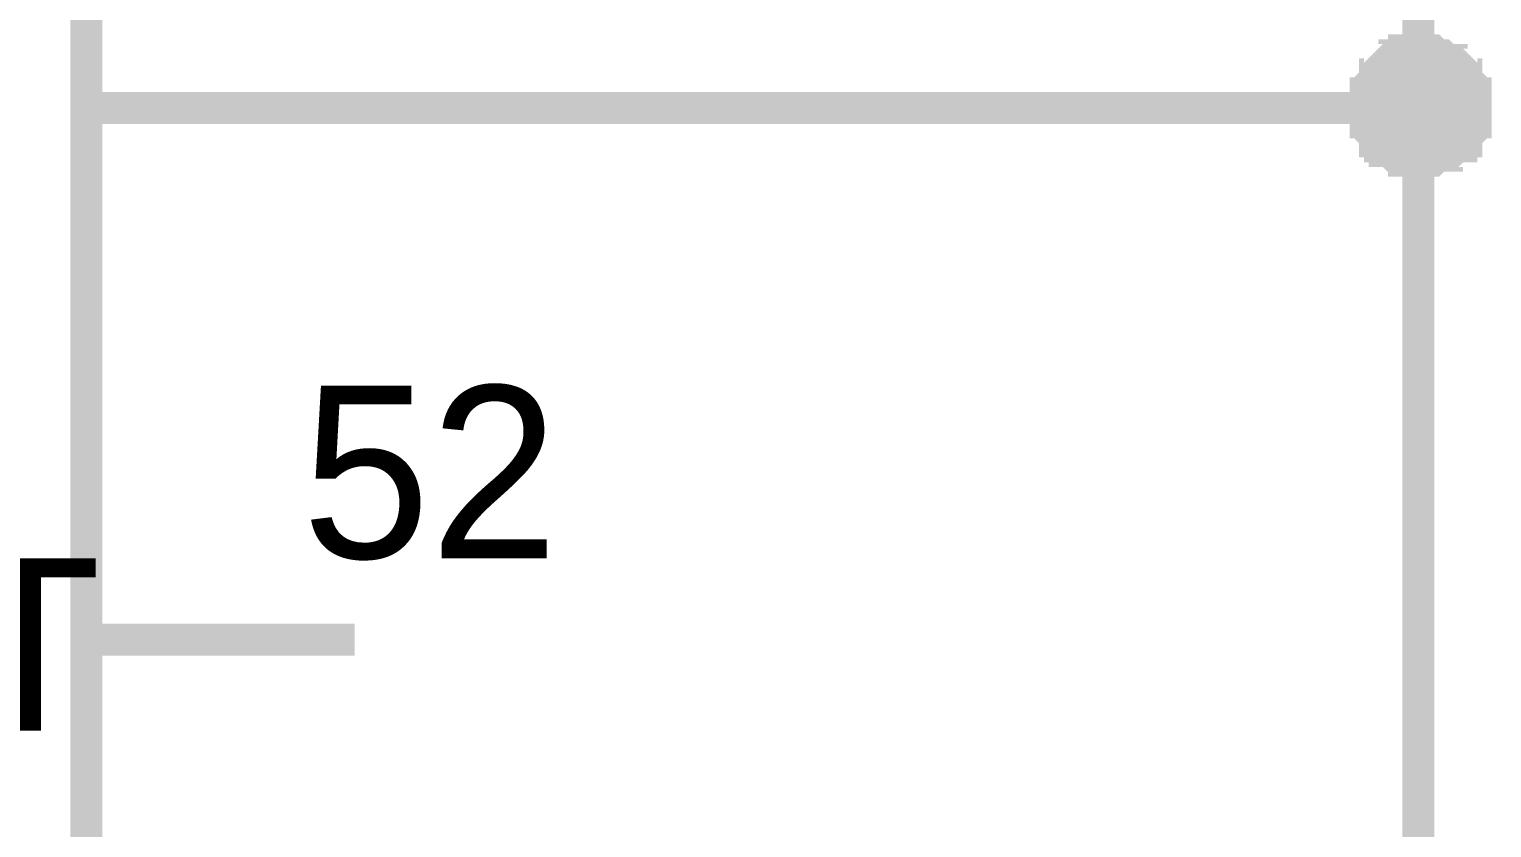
# Model space of a CAD drawing. Header units: millimetres. Extents: x 0 to 841, y 0 to 594.
# Drawn here: x 741.97 to 755.68, y 235.72 to 243.21 of the extents above; entities that cross this region are included whole.
import ezdxf

# ---------------------------------------------------------------- set-up
doc = ezdxf.new("R2010")
doc.units = ezdxf.units.MM
doc.layers.add('Sheet', color=255, linetype='Continuous')

msp = doc.modelspace()

# ---------------------------------------------------------------- linework, layer by layer
at = {"layer": 'Sheet', "const_width": 0.3}
msp.add_lwpolyline([(685.008, 322.469), (742.5, 322.469), (742.5, 147.467), (685.008, 147.467), (685.008, 322.469)], close=True, dxfattribs=at)
at = {"layer": 'Sheet'}
for points, const_width in [([(754.987, 247.5), (754.987, 242.469), (754.987, 207.478), (754.987, 202.492), (754.987, 197.461), (754.987, 172.486), (754.987, 142.481), (754.987, 139.966)], 0.3), ([(754.493, 242.469), (754.493, 242.514), (754.493, 242.514), (754.493, 242.559), (754.493, 242.559), (754.493, 242.604), (754.537, 242.604), (754.537, 242.649), (754.537, 242.649), (754.537, 242.694), (754.537, 242.694), (754.582, 242.739), (754.582, 242.739), (754.582, 242.784), (754.627, 242.784), (754.627, 242.828), (754.627, 242.828), (754.672, 242.873), (754.672, 242.873), (754.672, 242.873), (754.717, 242.918), (754.717, 242.918), (754.762, 242.918), (754.762, 242.963), (754.807, 242.963), (754.807, 242.963), (754.852, 242.963), (754.852, 243.008), (754.897, 243.008), (754.897, 243.008), (754.942, 243.008), (754.942, 243.008), (754.987, 243.008)], 0.3), ([(754.493, 242.469), (754.493, 242.514), (754.493, 242.514), (754.493, 242.559), (754.493, 242.559), (754.493, 242.604), (754.537, 242.604), (754.537, 242.649), (754.537, 242.649), (754.537, 242.694), (754.537, 242.694), (754.582, 242.739), (754.582, 242.739), (754.582, 242.784), (754.627, 242.784), (754.627, 242.828), (754.627, 242.828), (754.672, 242.873), (754.672, 242.873), (754.672, 242.873), (754.717, 242.918), (754.717, 242.918), (754.762, 242.918), (754.762, 242.963), (754.807, 242.963), (754.807, 242.963), (754.852, 242.963), (754.852, 243.008), (754.897, 243.008), (754.897, 243.008), (754.942, 243.008), (754.942, 243.008), (754.987, 243.008)], 0.3), ([(754.493, 242.469), (754.493, 242.514), (754.493, 242.514), (754.493, 242.559), (754.493, 242.559), (754.493, 242.604), (754.537, 242.604), (754.537, 242.649), (754.537, 242.649), (754.537, 242.694), (754.537, 242.694), (754.582, 242.739), (754.582, 242.739), (754.582, 242.784), (754.627, 242.784), (754.627, 242.828), (754.627, 242.828), (754.672, 242.873), (754.672, 242.873), (754.672, 242.873), (754.717, 242.918), (754.717, 242.918), (754.762, 242.918), (754.762, 242.963), (754.807, 242.963), (754.807, 242.963), (754.852, 242.963), (754.852, 243.008), (754.897, 243.008), (754.897, 243.008), (754.942, 243.008), (754.942, 243.008), (754.987, 243.008)], 0.3), ([(754.493, 242.469), (754.493, 242.514), (754.493, 242.514), (754.493, 242.559), (754.493, 242.559), (754.493, 242.604), (754.537, 242.604), (754.537, 242.649), (754.537, 242.649), (754.537, 242.694), (754.537, 242.694), (754.582, 242.739), (754.582, 242.739), (754.582, 242.784), (754.627, 242.784), (754.627, 242.828), (754.627, 242.828), (754.672, 242.873), (754.672, 242.873), (754.672, 242.873), (754.717, 242.918), (754.717, 242.918), (754.762, 242.918), (754.762, 242.963), (754.807, 242.963), (754.807, 242.963), (754.852, 242.963), (754.852, 243.008), (754.897, 243.008), (754.897, 243.008), (754.942, 243.008), (754.942, 243.008), (754.987, 243.008)], 0.3), ([(754.987, 243.008), (754.987, 243.008)], 0.3), ([(754.987, 243.008), (755.032, 243.008), (755.032, 243.008), (755.076, 243.008), (755.121, 243.008), (755.121, 243.008), (755.166, 242.963), (755.166, 242.963), (755.211, 242.963), (755.211, 242.963), (755.256, 242.918), (755.256, 242.918), (755.301, 242.918), (755.301, 242.873), (755.346, 242.873), (755.346, 242.873), (755.391, 242.828), (755.391, 242.828), (755.391, 242.784), (755.436, 242.784), (755.436, 242.739), (755.436, 242.739), (755.481, 242.694), (755.481, 242.694), (755.481, 242.649), (755.481, 242.649), (755.481, 242.604), (755.526, 242.604), (755.526, 242.559), (755.526, 242.559), (755.526, 242.514), (755.526, 242.514), (755.526, 242.469)], 0.3), ([(754.987, 243.008), (754.987, 243.008)], 0.3), ([(754.987, 243.008), (755.032, 243.008), (755.032, 243.008), (755.076, 243.008), (755.121, 243.008), (755.121, 243.008), (755.166, 242.963), (755.166, 242.963), (755.211, 242.963), (755.211, 242.963), (755.256, 242.918), (755.256, 242.918), (755.301, 242.918), (755.301, 242.873), (755.346, 242.873), (755.346, 242.873), (755.391, 242.828), (755.391, 242.828), (755.391, 242.784), (755.436, 242.784), (755.436, 242.739), (755.436, 242.739), (755.481, 242.694), (755.481, 242.694), (755.481, 242.649), (755.481, 242.649), (755.481, 242.604), (755.526, 242.604), (755.526, 242.559), (755.526, 242.559), (755.526, 242.514), (755.526, 242.514), (755.526, 242.469)], 0.3), ([(754.987, 243.008), (754.987, 243.008)], 0.3), ([(754.987, 243.008), (755.032, 243.008), (755.032, 243.008), (755.076, 243.008), (755.121, 243.008), (755.121, 243.008), (755.166, 242.963), (755.166, 242.963), (755.211, 242.963), (755.211, 242.963), (755.256, 242.918), (755.256, 242.918), (755.301, 242.918), (755.301, 242.873), (755.346, 242.873), (755.346, 242.873), (755.391, 242.828), (755.391, 242.828), (755.391, 242.784), (755.436, 242.784), (755.436, 242.739), (755.436, 242.739), (755.481, 242.694), (755.481, 242.694), (755.481, 242.649), (755.481, 242.649), (755.481, 242.604), (755.526, 242.604), (755.526, 242.559), (755.526, 242.559), (755.526, 242.514), (755.526, 242.514), (755.526, 242.469)], 0.3), ([(754.987, 243.008), (754.987, 243.008)], 0.3), ([(754.987, 243.008), (755.032, 243.008), (755.032, 243.008), (755.076, 243.008), (755.121, 243.008), (755.121, 243.008), (755.166, 242.963), (755.166, 242.963), (755.211, 242.963), (755.211, 242.963), (755.256, 242.918), (755.256, 242.918), (755.301, 242.918), (755.301, 242.873), (755.346, 242.873), (755.346, 242.873), (755.391, 242.828), (755.391, 242.828), (755.391, 242.784), (755.436, 242.784), (755.436, 242.739), (755.436, 242.739), (755.481, 242.694), (755.481, 242.694), (755.481, 242.649), (755.481, 242.649), (755.481, 242.604), (755.526, 242.604), (755.526, 242.559), (755.526, 242.559), (755.526, 242.514), (755.526, 242.514), (755.526, 242.469)], 0.3), ([(754.493, 242.469), (754.493, 242.514), (754.493, 242.514), (754.493, 242.559), (754.493, 242.559), (754.493, 242.604), (754.537, 242.604), (754.537, 242.649), (754.537, 242.649), (754.537, 242.694), (754.537, 242.694), (754.582, 242.739), (754.582, 242.739), (754.582, 242.784), (754.627, 242.784), (754.627, 242.828), (754.627, 242.828), (754.672, 242.873), (754.672, 242.873), (754.672, 242.873), (754.717, 242.918), (754.717, 242.918), (754.762, 242.918), (754.762, 242.963), (754.807, 242.963), (754.807, 242.963), (754.852, 242.963), (754.852, 243.008), (754.897, 243.008), (754.897, 243.008), (754.942, 243.008), (754.942, 243.008), (754.987, 243.008)], 0.0991), ([(754.493, 242.469), (754.493, 242.514), (754.493, 242.514), (754.493, 242.559), (754.493, 242.559), (754.493, 242.604), (754.537, 242.604), (754.537, 242.649), (754.537, 242.649), (754.537, 242.694), (754.537, 242.694), (754.582, 242.739), (754.582, 242.739), (754.582, 242.784), (754.627, 242.784), (754.627, 242.828), (754.627, 242.828), (754.672, 242.873), (754.672, 242.873), (754.672, 242.873), (754.717, 242.918), (754.717, 242.918), (754.762, 242.918), (754.762, 242.963), (754.807, 242.963), (754.807, 242.963), (754.852, 242.963), (754.852, 243.008), (754.897, 243.008), (754.897, 243.008), (754.942, 243.008), (754.942, 243.008), (754.987, 243.008)], 0.0991), ([(754.493, 242.469), (754.493, 242.514), (754.493, 242.514), (754.493, 242.559), (754.493, 242.559), (754.493, 242.604), (754.537, 242.604), (754.537, 242.649), (754.537, 242.649), (754.537, 242.694), (754.537, 242.694), (754.582, 242.739), (754.582, 242.739), (754.582, 242.784), (754.627, 242.784), (754.627, 242.828), (754.627, 242.828), (754.672, 242.873), (754.672, 242.873), (754.672, 242.873), (754.717, 242.918), (754.717, 242.918), (754.762, 242.918), (754.762, 242.963), (754.807, 242.963), (754.807, 242.963), (754.852, 242.963), (754.852, 243.008), (754.897, 243.008), (754.897, 243.008), (754.942, 243.008), (754.942, 243.008), (754.987, 243.008)], 0.0991), ([(754.493, 242.469), (754.493, 242.514), (754.493, 242.514), (754.493, 242.559), (754.493, 242.559), (754.493, 242.604), (754.537, 242.604), (754.537, 242.649), (754.537, 242.649), (754.537, 242.694), (754.537, 242.694), (754.582, 242.739), (754.582, 242.739), (754.582, 242.784), (754.627, 242.784), (754.627, 242.828), (754.627, 242.828), (754.672, 242.873), (754.672, 242.873), (754.672, 242.873), (754.717, 242.918), (754.717, 242.918), (754.762, 242.918), (754.762, 242.963), (754.807, 242.963), (754.807, 242.963), (754.852, 242.963), (754.852, 243.008), (754.897, 243.008), (754.897, 243.008), (754.942, 243.008), (754.942, 243.008), (754.987, 243.008)], 0.0991), ([(754.987, 243.008), (754.987, 243.008)], 0.0991), ([(754.987, 243.008), (755.032, 243.008), (755.032, 243.008), (755.076, 243.008), (755.121, 243.008), (755.121, 243.008), (755.166, 242.963), (755.166, 242.963), (755.211, 242.963), (755.211, 242.963), (755.256, 242.918), (755.256, 242.918), (755.301, 242.918), (755.301, 242.873), (755.346, 242.873), (755.346, 242.873), (755.391, 242.828), (755.391, 242.828), (755.391, 242.784), (755.436, 242.784), (755.436, 242.739), (755.436, 242.739), (755.481, 242.694), (755.481, 242.694), (755.481, 242.649), (755.481, 242.649), (755.481, 242.604), (755.526, 242.604), (755.526, 242.559), (755.526, 242.559), (755.526, 242.514), (755.526, 242.514), (755.526, 242.469)], 0.0991), ([(754.987, 243.008), (754.987, 243.008)], 0.0991), ([(754.987, 243.008), (755.032, 243.008), (755.032, 243.008), (755.076, 243.008), (755.121, 243.008), (755.121, 243.008), (755.166, 242.963), (755.166, 242.963), (755.211, 242.963), (755.211, 242.963), (755.256, 242.918), (755.256, 242.918), (755.301, 242.918), (755.301, 242.873), (755.346, 242.873), (755.346, 242.873), (755.391, 242.828), (755.391, 242.828), (755.391, 242.784), (755.436, 242.784), (755.436, 242.739), (755.436, 242.739), (755.481, 242.694), (755.481, 242.694), (755.481, 242.649), (755.481, 242.649), (755.481, 242.604), (755.526, 242.604), (755.526, 242.559), (755.526, 242.559), (755.526, 242.514), (755.526, 242.514), (755.526, 242.469)], 0.0991), ([(754.987, 243.008), (754.987, 243.008)], 0.0991), ([(754.987, 243.008), (755.032, 243.008), (755.032, 243.008), (755.076, 243.008), (755.121, 243.008), (755.121, 243.008), (755.166, 242.963), (755.166, 242.963), (755.211, 242.963), (755.211, 242.963), (755.256, 242.918), (755.256, 242.918), (755.301, 242.918), (755.301, 242.873), (755.346, 242.873), (755.346, 242.873), (755.391, 242.828), (755.391, 242.828), (755.391, 242.784), (755.436, 242.784), (755.436, 242.739), (755.436, 242.739), (755.481, 242.694), (755.481, 242.694), (755.481, 242.649), (755.481, 242.649), (755.481, 242.604), (755.526, 242.604), (755.526, 242.559), (755.526, 242.559), (755.526, 242.514), (755.526, 242.514), (755.526, 242.469)], 0.0991), ([(754.987, 243.008), (754.987, 243.008)], 0.0991), ([(754.987, 243.008), (755.032, 243.008), (755.032, 243.008), (755.076, 243.008), (755.121, 243.008), (755.121, 243.008), (755.166, 242.963), (755.166, 242.963), (755.211, 242.963), (755.211, 242.963), (755.256, 242.918), (755.256, 242.918), (755.301, 242.918), (755.301, 242.873), (755.346, 242.873), (755.346, 242.873), (755.391, 242.828), (755.391, 242.828), (755.391, 242.784), (755.436, 242.784), (755.436, 242.739), (755.436, 242.739), (755.481, 242.694), (755.481, 242.694), (755.481, 242.649), (755.481, 242.649), (755.481, 242.604), (755.526, 242.604), (755.526, 242.559), (755.526, 242.559), (755.526, 242.514), (755.526, 242.514), (755.526, 242.469)], 0.0991), ([(742.5, 242.469), (745.015, 242.469)], 0.3), ([(754.987, 242.469), (745.015, 242.469)], 0.3), ([(754.987, 241.975), (754.942, 241.975), (754.942, 241.975), (754.897, 241.975), (754.897, 241.975), (754.852, 241.975), (754.852, 242.02), (754.807, 242.02), (754.807, 242.02), (754.762, 242.02), (754.762, 242.02), (754.717, 242.065), (754.717, 242.065), (754.672, 242.065), (754.672, 242.11), (754.672, 242.11), (754.627, 242.11), (754.627, 242.155), (754.627, 242.155), (754.582, 242.155), (754.582, 242.2), (754.582, 242.2), (754.537, 242.245), (754.537, 242.245), (754.537, 242.289), (754.537, 242.289), (754.537, 242.334), (754.493, 242.334), (754.493, 242.379), (754.493, 242.379), (754.493, 242.424), (754.493, 242.424), (754.493, 242.469)], 0.3), ([(754.493, 242.469), (754.493, 242.469)], 0.3), ([(754.987, 241.975), (754.942, 241.975), (754.942, 241.975), (754.897, 241.975), (754.897, 241.975), (754.852, 241.975), (754.852, 242.02), (754.807, 242.02), (754.807, 242.02), (754.762, 242.02), (754.762, 242.02), (754.717, 242.065), (754.717, 242.065), (754.672, 242.065), (754.672, 242.11), (754.672, 242.11), (754.627, 242.11), (754.627, 242.155), (754.627, 242.155), (754.582, 242.155), (754.582, 242.2), (754.582, 242.2), (754.537, 242.245), (754.537, 242.245), (754.537, 242.289), (754.537, 242.289), (754.537, 242.334), (754.493, 242.334), (754.493, 242.379), (754.493, 242.379), (754.493, 242.424), (754.493, 242.424), (754.493, 242.469)], 0.3), ([(754.493, 242.469), (754.493, 242.469)], 0.3), ([(754.987, 241.975), (754.942, 241.975), (754.942, 241.975), (754.897, 241.975), (754.897, 241.975), (754.852, 241.975), (754.852, 242.02), (754.807, 242.02), (754.807, 242.02), (754.762, 242.02), (754.762, 242.02), (754.717, 242.065), (754.717, 242.065), (754.672, 242.065), (754.672, 242.11), (754.672, 242.11), (754.627, 242.11), (754.627, 242.155), (754.627, 242.155), (754.582, 242.155), (754.582, 242.2), (754.582, 242.2), (754.537, 242.245), (754.537, 242.245), (754.537, 242.289), (754.537, 242.289), (754.537, 242.334), (754.493, 242.334), (754.493, 242.379), (754.493, 242.379), (754.493, 242.424), (754.493, 242.424), (754.493, 242.469)], 0.3), ([(754.493, 242.469), (754.493, 242.469)], 0.3), ([(754.987, 241.975), (754.942, 241.975), (754.942, 241.975), (754.897, 241.975), (754.897, 241.975), (754.852, 241.975), (754.852, 242.02), (754.807, 242.02), (754.807, 242.02), (754.762, 242.02), (754.762, 242.02), (754.717, 242.065), (754.717, 242.065), (754.672, 242.065), (754.672, 242.11), (754.672, 242.11), (754.627, 242.11), (754.627, 242.155), (754.627, 242.155), (754.582, 242.155), (754.582, 242.2), (754.582, 242.2), (754.537, 242.245), (754.537, 242.245), (754.537, 242.289), (754.537, 242.289), (754.537, 242.334), (754.493, 242.334), (754.493, 242.379), (754.493, 242.379), (754.493, 242.424), (754.493, 242.424), (754.493, 242.469)], 0.3), ([(754.493, 242.469), (754.493, 242.469)], 0.3), ([(755.526, 242.469), (755.526, 242.424), (755.526, 242.424), (755.526, 242.379), (755.526, 242.379), (755.526, 242.334), (755.481, 242.334), (755.481, 242.289), (755.481, 242.289), (755.481, 242.245), (755.481, 242.245), (755.436, 242.2), (755.436, 242.2), (755.436, 242.155), (755.391, 242.155), (755.391, 242.155), (755.391, 242.11), (755.346, 242.11), (755.346, 242.11), (755.301, 242.065), (755.301, 242.065), (755.256, 242.065), (755.256, 242.02), (755.211, 242.02), (755.211, 242.02), (755.166, 242.02), (755.166, 242.02), (755.121, 241.975), (755.121, 241.975), (755.076, 241.975), (755.032, 241.975), (755.032, 241.975), (754.987, 241.975)], 0.3), ([(755.526, 242.469), (755.526, 242.424), (755.526, 242.424), (755.526, 242.379), (755.526, 242.379), (755.526, 242.334), (755.481, 242.334), (755.481, 242.289), (755.481, 242.289), (755.481, 242.245), (755.481, 242.245), (755.436, 242.2), (755.436, 242.2), (755.436, 242.155), (755.391, 242.155), (755.391, 242.155), (755.391, 242.11), (755.346, 242.11), (755.346, 242.11), (755.301, 242.065), (755.301, 242.065), (755.256, 242.065), (755.256, 242.02), (755.211, 242.02), (755.211, 242.02), (755.166, 242.02), (755.166, 242.02), (755.121, 241.975), (755.121, 241.975), (755.076, 241.975), (755.032, 241.975), (755.032, 241.975), (754.987, 241.975)], 0.3), ([(755.526, 242.469), (755.526, 242.424), (755.526, 242.424), (755.526, 242.379), (755.526, 242.379), (755.526, 242.334), (755.481, 242.334), (755.481, 242.289), (755.481, 242.289), (755.481, 242.245), (755.481, 242.245), (755.436, 242.2), (755.436, 242.2), (755.436, 242.155), (755.391, 242.155), (755.391, 242.155), (755.391, 242.11), (755.346, 242.11), (755.346, 242.11), (755.301, 242.065), (755.301, 242.065), (755.256, 242.065), (755.256, 242.02), (755.211, 242.02), (755.211, 242.02), (755.166, 242.02), (755.166, 242.02), (755.121, 241.975), (755.121, 241.975), (755.076, 241.975), (755.032, 241.975), (755.032, 241.975), (754.987, 241.975)], 0.3), ([(755.526, 242.469), (755.526, 242.424), (755.526, 242.424), (755.526, 242.379), (755.526, 242.379), (755.526, 242.334), (755.481, 242.334), (755.481, 242.289), (755.481, 242.289), (755.481, 242.245), (755.481, 242.245), (755.436, 242.2), (755.436, 242.2), (755.436, 242.155), (755.391, 242.155), (755.391, 242.155), (755.391, 242.11), (755.346, 242.11), (755.346, 242.11), (755.301, 242.065), (755.301, 242.065), (755.256, 242.065), (755.256, 242.02), (755.211, 242.02), (755.211, 242.02), (755.166, 242.02), (755.166, 242.02), (755.121, 241.975), (755.121, 241.975), (755.076, 241.975), (755.032, 241.975), (755.032, 241.975), (754.987, 241.975)], 0.3), ([(755.526, 242.469), (755.526, 242.469), (755.526, 242.469), (755.526, 242.469), (755.526, 242.469), (755.526, 242.469), (755.526, 242.469), (755.526, 242.469), (755.526, 242.469), (755.526, 242.469), (755.526, 242.469), (755.526, 242.469), (755.526, 242.469), (755.526, 242.469), (755.526, 242.469), (755.526, 242.469), (755.526, 242.469), (755.526, 242.469), (755.526, 242.469), (755.526, 242.469), (755.526, 242.469), (755.526, 242.469), (755.526, 242.469), (755.526, 242.469), (755.526, 242.469), (755.526, 242.469), (755.526, 242.469), (755.526, 242.469), (755.526, 242.469), (755.526, 242.469), (755.526, 242.469), (755.526, 242.469), (755.526, 242.469)], 0.3), ([(755.526, 242.469), (755.526, 242.469)], 0.3), ([(755.526, 242.469), (755.526, 242.469), (755.526, 242.469), (755.526, 242.469), (755.526, 242.469), (755.526, 242.469), (755.526, 242.469), (755.526, 242.469), (755.526, 242.469), (755.526, 242.469), (755.526, 242.469), (755.526, 242.469), (755.526, 242.469), (755.526, 242.469), (755.526, 242.469), (755.526, 242.469), (755.526, 242.469), (755.526, 242.469), (755.526, 242.469), (755.526, 242.469), (755.526, 242.469), (755.526, 242.469), (755.526, 242.469), (755.526, 242.469), (755.526, 242.469), (755.526, 242.469), (755.526, 242.469), (755.526, 242.469), (755.526, 242.469), (755.526, 242.469), (755.526, 242.469), (755.526, 242.469), (755.526, 242.469)], 0.3), ([(755.526, 242.469), (755.526, 242.469)], 0.3), ([(755.526, 242.469), (755.526, 242.469), (755.526, 242.469), (755.526, 242.469), (755.526, 242.469), (755.526, 242.469), (755.526, 242.469), (755.526, 242.469), (755.526, 242.469), (755.526, 242.469), (755.526, 242.469), (755.526, 242.469), (755.526, 242.469), (755.526, 242.469), (755.526, 242.469), (755.526, 242.469), (755.526, 242.469), (755.526, 242.469), (755.526, 242.469), (755.526, 242.469), (755.526, 242.469), (755.526, 242.469), (755.526, 242.469), (755.526, 242.469), (755.526, 242.469), (755.526, 242.469), (755.526, 242.469), (755.526, 242.469), (755.526, 242.469), (755.526, 242.469), (755.526, 242.469), (755.526, 242.469), (755.526, 242.469)], 0.3), ([(755.526, 242.469), (755.526, 242.469)], 0.3), ([(755.526, 242.469), (755.526, 242.469), (755.526, 242.469), (755.526, 242.469), (755.526, 242.469), (755.526, 242.469), (755.526, 242.469), (755.526, 242.469), (755.526, 242.469), (755.526, 242.469), (755.526, 242.469), (755.526, 242.469), (755.526, 242.469), (755.526, 242.469), (755.526, 242.469), (755.526, 242.469), (755.526, 242.469), (755.526, 242.469), (755.526, 242.469), (755.526, 242.469), (755.526, 242.469), (755.526, 242.469), (755.526, 242.469), (755.526, 242.469), (755.526, 242.469), (755.526, 242.469), (755.526, 242.469), (755.526, 242.469), (755.526, 242.469), (755.526, 242.469), (755.526, 242.469), (755.526, 242.469), (755.526, 242.469)], 0.3), ([(755.526, 242.469), (755.526, 242.469)], 0.3), ([(754.987, 241.975), (754.942, 241.975), (754.942, 241.975), (754.897, 241.975), (754.897, 241.975), (754.852, 241.975), (754.852, 242.02), (754.807, 242.02), (754.807, 242.02), (754.762, 242.02), (754.762, 242.02), (754.717, 242.065), (754.717, 242.065), (754.672, 242.065), (754.672, 242.11), (754.672, 242.11), (754.627, 242.11), (754.627, 242.155), (754.627, 242.155), (754.582, 242.155), (754.582, 242.2), (754.582, 242.2), (754.537, 242.245), (754.537, 242.245), (754.537, 242.289), (754.537, 242.289), (754.537, 242.334), (754.493, 242.334), (754.493, 242.379), (754.493, 242.379), (754.493, 242.424), (754.493, 242.424), (754.493, 242.469)], 0.0991), ([(754.493, 242.469), (754.493, 242.469)], 0.0991), ([(754.987, 241.975), (754.942, 241.975), (754.942, 241.975), (754.897, 241.975), (754.897, 241.975), (754.852, 241.975), (754.852, 242.02), (754.807, 242.02), (754.807, 242.02), (754.762, 242.02), (754.762, 242.02), (754.717, 242.065), (754.717, 242.065), (754.672, 242.065), (754.672, 242.11), (754.672, 242.11), (754.627, 242.11), (754.627, 242.155), (754.627, 242.155), (754.582, 242.155), (754.582, 242.2), (754.582, 242.2), (754.537, 242.245), (754.537, 242.245), (754.537, 242.289), (754.537, 242.289), (754.537, 242.334), (754.493, 242.334), (754.493, 242.379), (754.493, 242.379), (754.493, 242.424), (754.493, 242.424), (754.493, 242.469)], 0.0991), ([(754.493, 242.469), (754.493, 242.469)], 0.0991), ([(754.987, 241.975), (754.942, 241.975), (754.942, 241.975), (754.897, 241.975), (754.897, 241.975), (754.852, 241.975), (754.852, 242.02), (754.807, 242.02), (754.807, 242.02), (754.762, 242.02), (754.762, 242.02), (754.717, 242.065), (754.717, 242.065), (754.672, 242.065), (754.672, 242.11), (754.672, 242.11), (754.627, 242.11), (754.627, 242.155), (754.627, 242.155), (754.582, 242.155), (754.582, 242.2), (754.582, 242.2), (754.537, 242.245), (754.537, 242.245), (754.537, 242.289), (754.537, 242.289), (754.537, 242.334), (754.493, 242.334), (754.493, 242.379), (754.493, 242.379), (754.493, 242.424), (754.493, 242.424), (754.493, 242.469)], 0.0991), ([(754.493, 242.469), (754.493, 242.469)], 0.0991), ([(754.987, 241.975), (754.942, 241.975), (754.942, 241.975), (754.897, 241.975), (754.897, 241.975), (754.852, 241.975), (754.852, 242.02), (754.807, 242.02), (754.807, 242.02), (754.762, 242.02), (754.762, 242.02), (754.717, 242.065), (754.717, 242.065), (754.672, 242.065), (754.672, 242.11), (754.672, 242.11), (754.627, 242.11), (754.627, 242.155), (754.627, 242.155), (754.582, 242.155), (754.582, 242.2), (754.582, 242.2), (754.537, 242.245), (754.537, 242.245), (754.537, 242.289), (754.537, 242.289), (754.537, 242.334), (754.493, 242.334), (754.493, 242.379), (754.493, 242.379), (754.493, 242.424), (754.493, 242.424), (754.493, 242.469)], 0.0991), ([(754.493, 242.469), (754.493, 242.469)], 0.0991), ([(755.526, 242.469), (755.526, 242.424), (755.526, 242.424), (755.526, 242.379), (755.526, 242.379), (755.526, 242.334), (755.481, 242.334), (755.481, 242.289), (755.481, 242.289), (755.481, 242.245), (755.481, 242.245), (755.436, 242.2), (755.436, 242.2), (755.436, 242.155), (755.391, 242.155), (755.391, 242.155), (755.391, 242.11), (755.346, 242.11), (755.346, 242.11), (755.301, 242.065), (755.301, 242.065), (755.256, 242.065), (755.256, 242.02), (755.211, 242.02), (755.211, 242.02), (755.166, 242.02), (755.166, 242.02), (755.121, 241.975), (755.121, 241.975), (755.076, 241.975), (755.032, 241.975), (755.032, 241.975), (754.987, 241.975)], 0.0991), ([(755.526, 242.469), (755.526, 242.424), (755.526, 242.424), (755.526, 242.379), (755.526, 242.379), (755.526, 242.334), (755.481, 242.334), (755.481, 242.289), (755.481, 242.289), (755.481, 242.245), (755.481, 242.245), (755.436, 242.2), (755.436, 242.2), (755.436, 242.155), (755.391, 242.155), (755.391, 242.155), (755.391, 242.11), (755.346, 242.11), (755.346, 242.11), (755.301, 242.065), (755.301, 242.065), (755.256, 242.065), (755.256, 242.02), (755.211, 242.02), (755.211, 242.02), (755.166, 242.02), (755.166, 242.02), (755.121, 241.975), (755.121, 241.975), (755.076, 241.975), (755.032, 241.975), (755.032, 241.975), (754.987, 241.975)], 0.0991), ([(755.526, 242.469), (755.526, 242.424), (755.526, 242.424), (755.526, 242.379), (755.526, 242.379), (755.526, 242.334), (755.481, 242.334), (755.481, 242.289), (755.481, 242.289), (755.481, 242.245), (755.481, 242.245), (755.436, 242.2), (755.436, 242.2), (755.436, 242.155), (755.391, 242.155), (755.391, 242.155), (755.391, 242.11), (755.346, 242.11), (755.346, 242.11), (755.301, 242.065), (755.301, 242.065), (755.256, 242.065), (755.256, 242.02), (755.211, 242.02), (755.211, 242.02), (755.166, 242.02), (755.166, 242.02), (755.121, 241.975), (755.121, 241.975), (755.076, 241.975), (755.032, 241.975), (755.032, 241.975), (754.987, 241.975)], 0.0991), ([(755.526, 242.469), (755.526, 242.424), (755.526, 242.424), (755.526, 242.379), (755.526, 242.379), (755.526, 242.334), (755.481, 242.334), (755.481, 242.289), (755.481, 242.289), (755.481, 242.245), (755.481, 242.245), (755.436, 242.2), (755.436, 242.2), (755.436, 242.155), (755.391, 242.155), (755.391, 242.155), (755.391, 242.11), (755.346, 242.11), (755.346, 242.11), (755.301, 242.065), (755.301, 242.065), (755.256, 242.065), (755.256, 242.02), (755.211, 242.02), (755.211, 242.02), (755.166, 242.02), (755.166, 242.02), (755.121, 241.975), (755.121, 241.975), (755.076, 241.975), (755.032, 241.975), (755.032, 241.975), (754.987, 241.975)], 0.0991), ([(755.526, 242.469), (755.526, 242.469), (755.526, 242.469), (755.526, 242.469), (755.526, 242.469), (755.526, 242.469), (755.526, 242.469), (755.526, 242.469), (755.526, 242.469), (755.526, 242.469), (755.526, 242.469), (755.526, 242.469), (755.526, 242.469), (755.526, 242.469), (755.526, 242.469), (755.526, 242.469), (755.526, 242.469), (755.526, 242.469), (755.526, 242.469), (755.526, 242.469), (755.526, 242.469), (755.526, 242.469), (755.526, 242.469), (755.526, 242.469), (755.526, 242.469), (755.526, 242.469), (755.526, 242.469), (755.526, 242.469), (755.526, 242.469), (755.526, 242.469), (755.526, 242.469), (755.526, 242.469), (755.526, 242.469)], 0.0991), ([(755.526, 242.469), (755.526, 242.469)], 0.0991), ([(755.526, 242.469), (755.526, 242.469), (755.526, 242.469), (755.526, 242.469), (755.526, 242.469), (755.526, 242.469), (755.526, 242.469), (755.526, 242.469), (755.526, 242.469), (755.526, 242.469), (755.526, 242.469), (755.526, 242.469), (755.526, 242.469), (755.526, 242.469), (755.526, 242.469), (755.526, 242.469), (755.526, 242.469), (755.526, 242.469), (755.526, 242.469), (755.526, 242.469), (755.526, 242.469), (755.526, 242.469), (755.526, 242.469), (755.526, 242.469), (755.526, 242.469), (755.526, 242.469), (755.526, 242.469), (755.526, 242.469), (755.526, 242.469), (755.526, 242.469), (755.526, 242.469), (755.526, 242.469), (755.526, 242.469)], 0.0991), ([(755.526, 242.469), (755.526, 242.469)], 0.0991), ([(755.526, 242.469), (755.526, 242.469), (755.526, 242.469), (755.526, 242.469), (755.526, 242.469), (755.526, 242.469), (755.526, 242.469), (755.526, 242.469), (755.526, 242.469), (755.526, 242.469), (755.526, 242.469), (755.526, 242.469), (755.526, 242.469), (755.526, 242.469), (755.526, 242.469), (755.526, 242.469), (755.526, 242.469), (755.526, 242.469), (755.526, 242.469), (755.526, 242.469), (755.526, 242.469), (755.526, 242.469), (755.526, 242.469), (755.526, 242.469), (755.526, 242.469), (755.526, 242.469), (755.526, 242.469), (755.526, 242.469), (755.526, 242.469), (755.526, 242.469), (755.526, 242.469), (755.526, 242.469), (755.526, 242.469)], 0.0991), ([(755.526, 242.469), (755.526, 242.469)], 0.0991), ([(755.526, 242.469), (755.526, 242.469), (755.526, 242.469), (755.526, 242.469), (755.526, 242.469), (755.526, 242.469), (755.526, 242.469), (755.526, 242.469), (755.526, 242.469), (755.526, 242.469), (755.526, 242.469), (755.526, 242.469), (755.526, 242.469), (755.526, 242.469), (755.526, 242.469), (755.526, 242.469), (755.526, 242.469), (755.526, 242.469), (755.526, 242.469), (755.526, 242.469), (755.526, 242.469), (755.526, 242.469), (755.526, 242.469), (755.526, 242.469), (755.526, 242.469), (755.526, 242.469), (755.526, 242.469), (755.526, 242.469), (755.526, 242.469), (755.526, 242.469), (755.526, 242.469), (755.526, 242.469), (755.526, 242.469)], 0.0991), ([(755.526, 242.469), (755.526, 242.469)], 0.0991), ([(742.5, 237.483), (745.015, 237.483)], 0.3)]:
    msp.add_lwpolyline(points, dxfattribs=dict(at, const_width=const_width))
at = {"layer": 'Sheet', "const_width": 0.508}
msp.add_lwpolyline([(754.746, 242.5, 1), (755.254, 242.5, 1)], format="xyb", close=True, dxfattribs=at)

# ---------------------------------------------------------------- texts
at = {"layer": 'Sheet'}
for s, p in [('52', (744.521, 238.247)), ('NETLIGHT', (731.945, 236.63))]:
    msp.add_text(s, height=1.6171, dxfattribs=at).set_placement(p)

doc.saveas('drawing.dxf')
